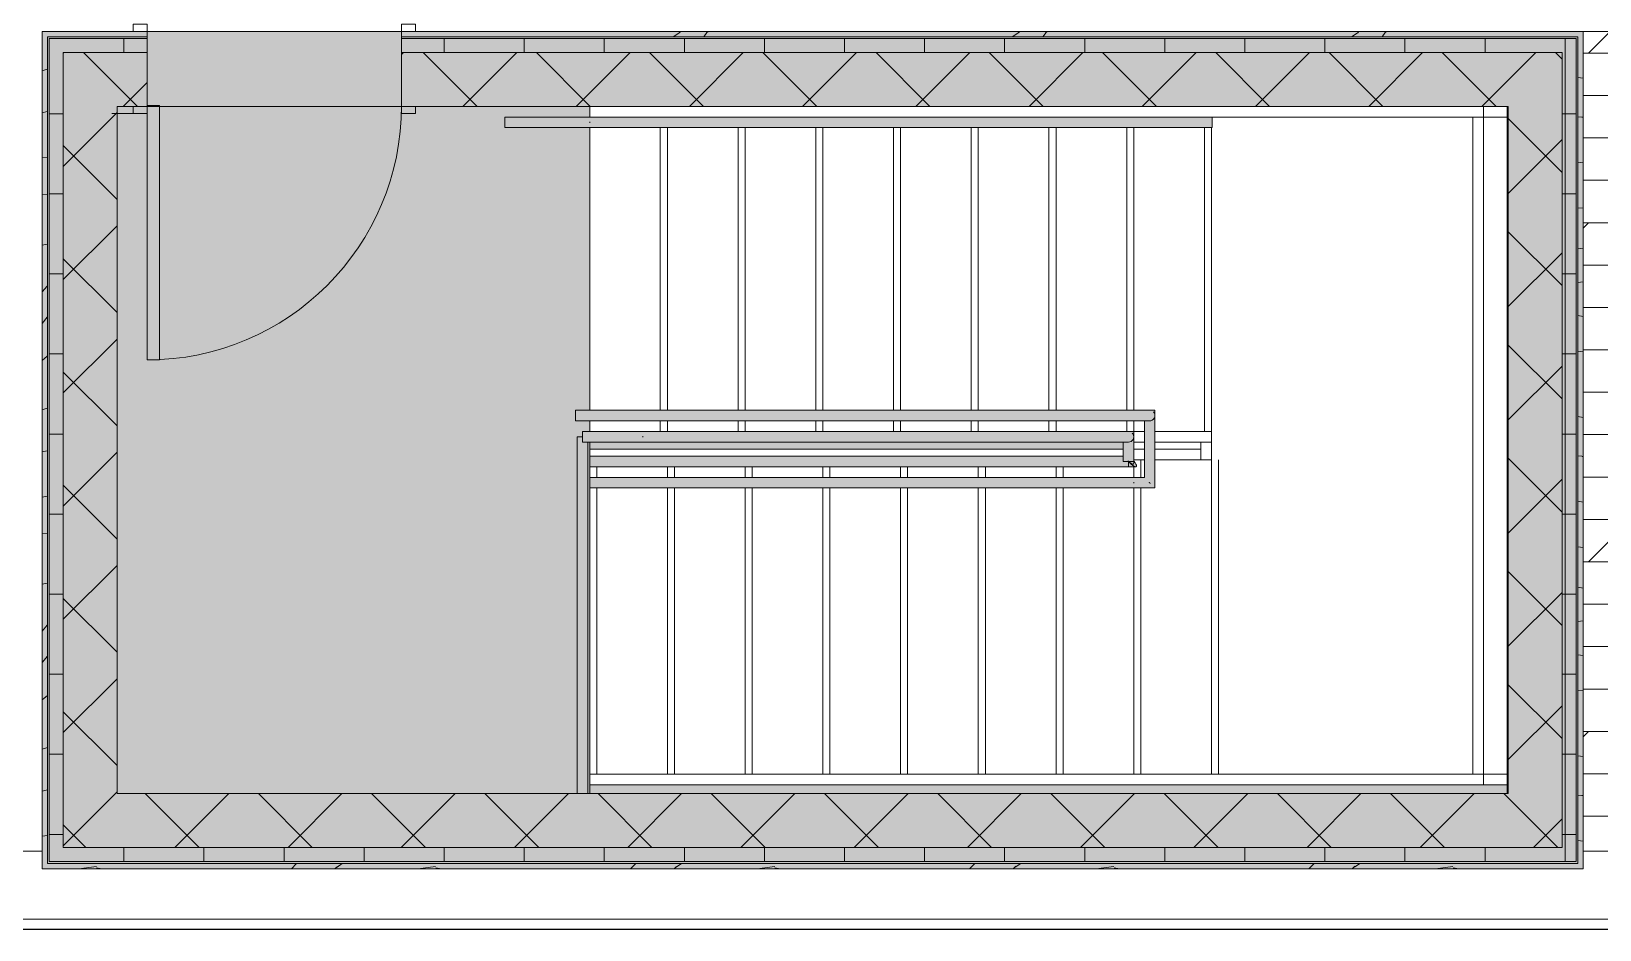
# Model space of a CAD drawing. Header units: inches. Extents: x -449 to 330, y -482 to 598.
# Drawn here: x -262.4 to -40.4, y -478 to -350.9 of the extents above; entities that cross this region are included whole.
import ezdxf

# ---------------------------------------------------------------- set-up
doc = ezdxf.new("R2010")
doc.units = ezdxf.units.IN
doc.header["$MEASUREMENT"] = 0
for name, color, linetype, lineweight in [('A-DETL', 90, 'Continuous', 9), ('A-DETL-GENF', 92, 'Continuous', 9), ('A-DETL-MEDM', 33, 'Continuous', 9), ('A-DOOR', 31, 'Continuous', 9), ('A-DOOR-FRAM', 31, 'Continuous', 9), ('A-FLOR', 192, 'Continuous', 13), ('A-FLOR-HRAL', 11, 'Continuous', 9), ('A-GENM', 13, 'Continuous', 9), ('A-WALL', 113, 'Continuous', 13), ('A-WALL-PATT', 111, 'Continuous', 13), ('S-STRS', 31, 'Continuous', 9)]:
    doc.layers.add(name, color=color, linetype=linetype, lineweight=lineweight)
pattern_1 = [(45, (0, 0), (-8.01223, 8.01223), []), (135, (0, 0), (-8.01223, -8.01223), [])]
pattern_2 = [(355.236, (0, 8.16), (-527.999373, 48.00309), [5.78, -572.217]), (11.31, (5.76, 7.68), (191.9998, 48.00063), [7.343, -237.41]), (45, (12.96, 9.12), (0, 47.9998), [5.431, -62.452]), (46.848, (16.8, 12.96), (671.995349, 720.005402), [10.527, -1042.195]), (12.995, (24, 20.64), (-431.999892, -96.002758), [6.404, -633.996]), (0, (30.24, 22.08), (48, 48), [12, -36]), (350.538, (42.24, 22.08), (-240.0006, 47.99855), [5.839, -286.133]), (354.289, (0, 21.12), (-431.999433, 48.002866), [4.824, -477.57]), (0, (4.8, 20.64), (48, 48), [7.2, -40.8]), (28.301, (12, 20.64), (527.998327, 288.002045), [7.087, -701.624]), (52.125, (18.24, 24), (-192.000085, -239.999768), [10.946, -536.339]), (39.289, (24.96, 32.64), (288.00205, 239.997892), [6.822, -675.386]), (6.34, (30.24, 36.96), (384.00006, 47.998992), [8.693, -425.965]), (348.111, (38.88, 37.92), (-671.999201, 144.003895), [9.32, -922.671]), (353.29, (0, 36), (431.999403, -48.001368), [8.216, -813.411]), (3.367, (8.16, 35.04), (767.999153, 48.00755), [8.174, -809.237]), (33.69, (16.32, 35.52), (-95.9998, -47.99948), [8.653, -164.413]), (47.49, (23.52, 40.32), (479.995457, 528.003851), [7.814, -773.57]), (14.931, (28.8, 46.08), (528.000582, 143.996081), [7.452, -737.709]), (0, (36, 48), (48, 48), [5.76, -42.24]), (347.005, (41.76, 48), (431.999892, -96.002758), [6.404, -633.996]), (0, (14.88, 0), (48, 48), [0.127, -47.873]), (223.152, (21.6, 7.2), (720.005402, 671.995349), [10.527, -1042.195]), (206.565, (13.92, 48), (-48.0004, -47.99984), [4.293, -103.038]), (188.13, (10.08, 46.08), (-288.000435, -47.99931), [6.788, -332.623]), (156.801, (3.36, 45.12), (-239.999374, 96.001424), [3.656, -361.902]), (26.565, (21.6, 7.2), (48.0004, 47.9998), [5.367, -101.965]), (6.71, (26.4, 9.6), (-431.999403, -48.001368), [8.216, -813.411]), (349.875, (34.56, 10.56), (815.9994894, -144.004316), [13.653, -1351.608]), (349.695, (0, 2.88), (287.999792, -48.001012), [5.367, -531.29]), (15.524, (5.28, 1.92), (-528.00001, -143.999298), [8.967, -887.747]), (42.879, (13.92, 4.32), (-623.998756, -576.001388), [9.17, -907.868]), (34.695, (20.64, 10.56), (480.00094, 335.999), [7.589, -751.357]), (9.462, (26.88, 14.88), (240.0006, 47.99855), [8.759, -283.213]), (353.418, (35.52, 16.32), (-816.000297, 96.0008476), [12.563, -1243.717]), (351.87, (0, 14.88), (-288.000435, 47.99931), [6.788, -332.623]), (11.31, (6.72, 13.92), (191.9998, 48.00063), [7.343, -237.41]), (42.51, (13.92, 15.36), (-528.003851, -479.995457), [7.814, -773.57]), (45, (19.68, 20.64), (0, 47.9998), [8.825, -59.058]), (17.354, (25.92, 26.88), (-623.99966, -192.00006), [8.046, -796.58]), (356.633, (33.6, 29.28), (-767.999153, 48.00755), [8.174, -809.237]), (342.897, (41.76, 28.8), (479.999036, -144.002215), [6.529, -646.342]), (351.254, (0, 26.88), (336.00044, -47.999472), [6.313, -625.028]), (14.931, (6.24, 25.92), (528.000582, 143.996081), [7.452, -737.709]), (32.005, (13.44, 27.84), (-240.000595, -143.998153), [9.057, -443.774]), (49.899, (21.12, 32.64), (-528.000527, -623.9992104), [11.923, -1180.373]), (15.945, (28.8, 41.76), (-192.00004, -47.99891), [6.989, -342.456]), (353.991, (35.52, 43.68), (480.00047, -48.000436), [9.17, -907.868]), (336.801, (44.64, 42.72), (239.999374, -96.001424), [3.656, -361.902]), (350.538, (0, 41.28), (-240.0006, 47.99855), [5.839, -286.133]), (10.008, (5.76, 40.32), (527.999781, 96.000595), [8.286, -820.322]), (37.405, (13.92, 41.76), (624.002653, 479.995995), [10.272, -1016.972]), (29.055, (22.08, 0), (335.998506, 192.00203), [4.942, -489.248]), (10.784, (26.4, 2.4), (-768.000524, -143.996316), [10.261, -1015.861]), (352.875, (36.48, 4.32), (-335.99994, 48.00023), [11.61, -375.379])]
pattern_3 = [(0, (0, 0), (0, 11.331), []), (90, (0, 0), (-11.331, 7e-16), [])]

# ---------------------------------------------------------------- blocks, each defined once
blk = doc.blocks.new('AA_Interior_Door_Narrow_Vision_single - 36_ x 84_ 90 MIN-1623227-Test Fit - Second Floor Plan')
at = {"layer": 'A-DETL-MEDM'}
for p, q in [((16.25, 41.18), (16.25, 5.18)), ((18, 41.18), (16.25, 41.18)), ((18, 5.18), (18, 41.18)), ((16.25, 5.18), (18, 5.18))]:
    blk.add_line(p, q, dxfattribs=at)
at = {"layer": 'A-DOOR'}
blk.add_arc((18, 5.19), 36, 90.0078, 180, dxfattribs=at)
at = {"layer": 'A-DOOR-FRAM'}
for p, q in [((-18, 6.31), (-20, 6.31)), ((-20, 6.31), (-20, 5.31)), ((-18, 5.31), (-18, 6.31)), ((18, 6.31), (23, 6.31)), ((18, 6.31), (18, 5.31)), ((20, 6.31), (20, 5.31)), ((-20, -5.31), (-20, -6.31)), ((-20, -6.31), (-18, -6.31)), ((-18, -6.31), (-18, -5.31)), ((18, -6.31), (18, -5.31)), ((20, -6.31), (18, -6.31)), ((20, -5.31), (20, -6.31))]:
    blk.add_line(p, q, dxfattribs=at)
blk = doc.blocks.new('Top Rail Type - Top Rail_Internal_-662807-Test Fit - Second Floor Plan')
at = {"layer": 'A-FLOR-HRAL'}
for p, q in [((-107.11, -407.54), (-177.27, -407.54)), ((-175.86, -408.37), (-175.86, -408.22)), ((-106.36, -412.04), (-106.36, -408.29)), ((-177.27, -409.04), (-107.11, -409.04)), ((-107.86, -409.04), (-107.86, -410.76)), ((-107.86, -411.04), (-183.36, -411.04)), ((-183.36, -412.54), (-106.08, -412.54))]:
    blk.add_line(p, q, dxfattribs=at)
at = {"layer": 'A-FLOR-HRAL', "flags": 128}
for points in [[(-106.58, -407.76), (-106.46, -407.92), (-106.39, -408.1), (-106.36, -408.29), (-106.39, -408.49), (-106.46, -408.67), (-106.58, -408.82), (-106.74, -408.94), (-106.92, -409.02), (-107.11, -409.04)], [(-107.11, -409.04), (-106.92, -409.02), (-106.74, -408.94), (-106.58, -408.82), (-106.46, -408.67), (-106.39, -408.49), (-106.36, -408.29)], [(-106.36, -408.29), (-106.39, -408.1), (-106.46, -407.92), (-106.58, -407.76)], [(-106.36, -412.04), (-106.39, -412.12), (-106.46, -412.15), (-106.58, -412.13), (-106.74, -412.06), (-106.92, -411.94), (-107.11, -411.79), (-107.2, -411.71)], [(-107.11, -411.79), (-106.93, -411.99), (-106.74, -412.17), (-106.55, -412.32), (-106.36, -412.44), (-106.2, -412.52), (-106.08, -412.54)], [(-106.08, -412.54), (-106, -412.52), (-105.97, -412.44), (-105.99, -412.32), (-106.06, -412.17), (-106.17, -411.99), (-106.32, -411.79), (-106.36, -411.75)]]:
    blk.add_lwpolyline(points, dxfattribs=at)
blk = doc.blocks.new('Top Rail Type - Top Rail_Internal_-V27-Test Fit - Second Floor Plan')
at = {"layer": 'A-FLOR-HRAL'}
for p, q in [((-184.36, -409.04), (-184.36, -407.54)), ((-106.36, -407.54), (-184.36, -407.54)), ((-106.36, -411.79), (-106.36, -407.54)), ((-107.86, -409.04), (-184.36, -409.04)), ((-107.86, -411.79), (-107.86, -409.04)), ((-183.36, -411.04), (-107.86, -411.04)), ((-183.36, -412.54), (-107.11, -412.54)), ((-107.86, -411.79), (-106.36, -411.79)), ((-107.11, -411.79), (-107.11, -412.54))]:
    blk.add_line(p, q, dxfattribs=at)
blk = doc.blocks.new('Handrail Type - Handrail_Internal_-663086-Test Fit - Second Floor Plan')
at = {"layer": 'A-FLOR-HRAL'}
for p, q in [((-104.11, -404.54), (-185.36, -404.54)), ((-185.36, -406.04), (-104.11, -406.04)), ((-104.86, -406.04), (-104.86, -414.04)), ((-103.36, -415.54), (-103.36, -405.29)), ((-106.15, -414.04), (-183.36, -414.04)), ((-104.86, -414.04), (-106.15, -414.04)), ((-183.36, -415.54), (-106.15, -415.54)), ((-106.15, -415.54), (-103.36, -415.54))]:
    blk.add_line(p, q, dxfattribs=at)
at = {"layer": 'A-FLOR-HRAL', "flags": 128}
for points in [[(-185.36, -405.37), (-185.36, -405.29), (-185.36, -405.22)], [(-103.58, -404.76), (-103.46, -404.92), (-103.39, -405.1), (-103.36, -405.29), (-103.39, -405.49), (-103.46, -405.67), (-103.58, -405.82), (-103.74, -405.94), (-103.92, -406.02), (-104.11, -406.04)], [(-104.11, -406.04), (-103.92, -406.02), (-103.74, -405.94), (-103.58, -405.82), (-103.46, -405.67), (-103.39, -405.49), (-103.36, -405.29)], [(-103.36, -405.29), (-103.39, -405.1), (-103.46, -404.92), (-103.58, -404.76)]]:
    blk.add_lwpolyline(points, dxfattribs=at)
at = {"layer": 'A-FLOR-HRAL'}
blk.add_open_spline([(-106.36, -414.87), (-106.36, -414.85), (-106.36, -414.79), (-106.36, -414.74), (-106.36, -414.72)], degree=3, dxfattribs=at)
blk.add_open_spline([(-104.2, -414.7), (-104.19, -414.72), (-104.16, -414.75), (-104.11, -414.79), (-104.07, -414.84), (-104.03, -414.87), (-104.02, -414.89)], degree=3, knots=[-0.53913032, -0.53913032, -0.53913032, -0.53913032, -0.52083333, -0.5, -0.47916667, -0.46086968, -0.46086968, -0.46086968, -0.46086968], dxfattribs=at)
blk = doc.blocks.new('Handrail Type - Handrail_Internal_-V28-Test Fit - Second Floor Plan')
at = {"layer": 'A-FLOR-HRAL'}
for p, q in [((-185.36, -406.04), (-185.36, -404.54)), ((-103.36, -404.54), (-185.36, -404.54)), ((-104.86, -406.04), (-185.36, -406.04)), ((-104.86, -414.04), (-104.86, -406.04)), ((-103.36, -415.54), (-103.36, -404.54)), ((-183.36, -414.04), (-106.36, -414.04)), ((-106.36, -414.04), (-104.86, -414.04)), ((-183.36, -415.54), (-106.36, -415.54)), ((-106.36, -415.54), (-103.36, -415.54))]:
    blk.add_line(p, q, dxfattribs=at)
blk = doc.blocks.new('Railing - Railing-743778-Test Fit - Second Floor Plan')
at = {"layer": 'A-FLOR-HRAL'}
for p, q in [((-185.11, -408.29), (-185.11, -458.79)), ((-185.11, -408.29), (-184.36, -408.29)), ((-183.61, -458.79), (-183.61, -409.04))]:
    blk.add_line(p, q, dxfattribs=at)
blk = doc.blocks.new('Handrail Type - Handrail_Internal_-840704-Test Fit - Second Floor Plan')
at = {"layer": 'A-FLOR-HRAL'}
for p, q in [((-183.58, -363.04), (-195.36, -363.04)), ((-195.36, -363.89), (-195.36, -363.7)), ((-106.76, -363.04), (-183.58, -363.04)), ((-95.26, -363.04), (-106.76, -363.04)), ((-195.36, -364.54), (-183.58, -364.54)), ((-183.58, -364.54), (-106.76, -364.54)), ((-106.76, -364.54), (-95.26, -364.54))]:
    blk.add_line(p, q, dxfattribs=at)
at = {"layer": 'A-FLOR-HRAL', "flags": 128}
blk.add_lwpolyline([(-95.26, -363.72), (-95.26, -363.79), (-95.26, -363.87)], dxfattribs=at)
at = {"layer": 'A-FLOR-HRAL'}
blk.add_open_spline([(-183.36, -363.72), (-183.36, -363.74), (-183.36, -363.79), (-183.36, -363.85), (-183.36, -363.87)], degree=3, dxfattribs=at)
blk = doc.blocks.new('Handrail Type - Handrail_Internal_-V30-Test Fit - Second Floor Plan')
at = {"layer": 'A-FLOR-HRAL'}
for p, q in [((-195.36, -364.54), (-195.36, -363.04)), ((-183.36, -363.04), (-195.36, -363.04)), ((-106.36, -363.04), (-183.36, -363.04)), ((-95.26, -363.04), (-106.36, -363.04)), ((-95.26, -364.54), (-95.26, -363.04)), ((-183.36, -364.54), (-195.36, -364.54)), ((-106.36, -364.54), (-183.36, -364.54)), ((-95.26, -364.54), (-106.36, -364.54))]:
    blk.add_line(p, q, dxfattribs=at)
blk = doc.blocks.new('Corrugated Wall Panel - Corrugated Wall Panel-1604849-Test Fit - Second Floor Plan')
at = {"layer": 'A-GENM'}
for p, q in [((319.51, -476.54), (-282.49, -476.54)), ((329.47, -478), (-282.49, -478)), ((-282.49, -478.04), (329.51, -478.04))]:
    blk.add_line(p, q, dxfattribs=at)
blk = doc.blocks.new('Hecht_PAD_AA-Arch_detached_rvt-1-Test Fit - Second Floor Plan')
at = {"layer": 'A-WALL-PATT'}
h = blk.add_hatch(dxfattribs=at)
h.set_pattern_fill('FP_18', color=256, style=0, pattern_type=2)
h.set_pattern_definition(pattern_2)
h.paths.add_polyline_path([(-183.36, -351.67), (-42.74, -351.67), (-42.74, -350.92), (-209.99, -350.92), (-209.99, -351.67), (-191.29, -351.67)], flags=0)
h.paths.add_polyline_path([(-252.61, -351.67), (-245.99, -351.67), (-245.99, -350.92), (-260.86, -350.92), (-260.86, -351.67), (-253.73, -351.67)], flags=0)
h = blk.add_hatch(dxfattribs=at)
h.set_pattern_fill('FP_18', color=256, style=0, pattern_type=2)
h.set_pattern_definition(pattern_2)
h.paths.add_polyline_path([(-260.86, -469.42), (-260.11, -469.42), (-260.13, -351.67), (-260.86, -351.67), (-260.86, -468.42)], flags=0)
h = blk.add_hatch(dxfattribs=at)
h.set_pattern_fill('FP_4', color=256, style=0, pattern_type=2)
h.set_pattern_definition(pattern_3)
h.paths.add_polyline_path([(-45.14, -353.92), (-43.74, -353.92), (-43.74, -351.92), (-209.99, -351.92), (-209.99, -353.92), (-45.74, -353.92)], flags=0)
h.paths.add_polyline_path([(-250.24, -353.92), (-245.99, -353.92), (-245.99, -351.92), (-259.86, -351.92), (-259.86, -353.92), (-250.34, -353.92)], flags=0)
h = blk.add_hatch(dxfattribs=at)
h.set_pattern_fill('FP_18', color=256, style=0, pattern_type=2)
h.set_pattern_definition(pattern_2)
h.paths.add_polyline_path([(-43.49, -469.42), (-42.74, -469.42), (-42.74, -351.67), (-43.49, -351.67), (-43.49, -468.67)], flags=0)
h = blk.add_hatch(dxfattribs=at)
h.set_pattern_fill('FP_4', color=256, style=0, pattern_type=2)
h.set_pattern_definition(pattern_3)
h.paths.add_polyline_path([(-257.86, -468.42), (-257.86, -353.92), (-259.86, -353.92), (-259.86, -468.42), (-259.02, -468.42)], flags=0)
h = blk.add_hatch(dxfattribs=at)
h.set_pattern_fill('FP_3', color=256, style=0, pattern_type=2)
h.set_pattern_definition(pattern_1)
h.paths.add_polyline_path([(-45.74, -361.54), (-45.74, -353.92), (-209.99, -353.92), (-209.99, -361.54), (-45.92, -361.54)], flags=0)
h.paths.add_polyline_path([(-250.24, -361.54), (-245.99, -361.54), (-245.99, -353.92), (-257.86, -353.92), (-257.86, -361.54), (-254.88, -361.54)], flags=0)
h = blk.add_hatch(dxfattribs=at)
h.set_pattern_fill('FP_4', color=256, style=0, pattern_type=2)
h.set_pattern_definition(pattern_3)
h.paths.add_polyline_path([(-45.74, -468.42), (-43.74, -468.42), (-43.74, -353.92), (-45.74, -353.92), (-45.74, -467.12)], flags=0)
h = blk.add_hatch(dxfattribs=at)
h.set_pattern_fill('FP_3', color=256, style=0, pattern_type=2)
h.set_pattern_definition(pattern_1)
h.paths.add_polyline_path([(-255.34, -466.42), (-250.24, -466.42), (-250.24, -361.54), (-257.86, -361.54), (-257.86, -466.42)], flags=0)
h = blk.add_hatch(dxfattribs=at)
h.set_pattern_fill('FP_3', color=256, style=0, pattern_type=2)
h.set_pattern_definition(pattern_1)
h.paths.add_polyline_path([(-53.36, -466.42), (-45.74, -466.42), (-45.74, -361.54), (-53.36, -361.58), (-53.36, -458.79)], flags=0)
h = blk.add_hatch(dxfattribs=at)
h.set_pattern_fill('FP_3', color=256, style=0, pattern_type=2)
h.set_pattern_definition(pattern_1)
h.paths.add_polyline_path([(-182.2, -466.42), (-53.36, -466.42), (-53.36, -458.79), (-250.24, -458.79), (-250.24, -466.42), (-183.36, -466.42)], flags=0)
h = blk.add_hatch(dxfattribs=at)
h.set_pattern_fill('FP_4', color=256, style=0, pattern_type=2)
h.set_pattern_definition(pattern_3)
h.paths.add_polyline_path([(-173.12, -468.42), (-45.74, -468.42), (-45.74, -466.42), (-257.86, -466.45), (-257.86, -468.42), (-182.2, -468.42)], flags=0)
h = blk.add_hatch(dxfattribs=at)
h.set_pattern_fill('FP_18', color=256, style=0, pattern_type=2)
h.set_pattern_definition(pattern_2)
h.paths.add_polyline_path([(-250.24, -469.42), (-43.49, -469.42), (-43.49, -468.67), (-260.11, -468.7), (-260.11, -469.42), (-257.86, -469.42)], flags=0)
at = {"layer": 'A-FLOR'}
for p, q in [((-244.23, -361.54), (-245.98, -361.54)), ((-209.99, -361.54), (-244.23, -361.54)), ((-183.36, -363.01), (-183.36, -361.54)), ((-53.49, -361.54), (-53.49, -458.79)), ((-183.36, -404.54), (-183.36, -364.54)), ((-183.36, -407.54), (-183.36, -406.04)), ((-183.36, -458.79), (-183.36, -409.04))]:
    blk.add_line(p, q, dxfattribs=at)
at = {"layer": 'A-WALL'}
for p, q in [((-260.86, -350.92), (-260.86, -351.67)), ((-260.86, -351.67), (-260.86, -361.54)), ((-245.99, -351.67), (-260.11, -351.67)), ((-260.11, -351.92), (-260.11, -351.67)), ((-260.11, -361.54), (-260.11, -351.92)), ((-245.99, -351.92), (-259.86, -351.92)), ((-259.86, -353.92), (-259.86, -351.92)), ((-245.99, -361.54), (-245.99, -350.92)), ((-42.74, -350.92), (-209.99, -350.92)), ((-209.99, -350.92), (-209.99, -361.54)), ((-43.49, -351.67), (-209.99, -351.67)), ((-43.74, -351.92), (-209.99, -351.92)), ((-43.74, -351.92), (-43.74, -353.92)), ((-43.49, -351.67), (-43.49, -351.92)), ((-43.49, -351.92), (-43.49, -361.54)), ((-42.74, -351.67), (-42.74, -350.92)), ((-42.74, -361.54), (-42.74, -351.67)), ((-259.86, -361.54), (-259.86, -353.92)), ((-245.99, -353.92), (-257.86, -353.92)), ((-257.86, -361.54), (-257.86, -353.92)), ((-45.74, -353.92), (-209.99, -353.92)), ((-45.74, -353.92), (-45.74, -361.54)), ((-43.74, -353.92), (-43.74, -361.54)), ((-260.86, -361.54), (-260.86, -469.42)), ((-260.11, -361.54), (-260.11, -468.67)), ((-259.86, -361.54), (-259.86, -468.42)), ((-257.86, -361.54), (-257.86, -466.42)), ((-250.24, -361.54), (-245.99, -361.54)), ((-250.24, -458.79), (-250.24, -361.54)), ((-209.99, -361.54), (-53.36, -361.54)), ((-53.36, -361.54), (-53.36, -458.79)), ((-45.74, -466.42), (-45.74, -361.54)), ((-43.74, -468.42), (-43.74, -361.54)), ((-43.49, -468.67), (-43.49, -361.54)), ((-42.74, -466.92), (-42.74, -361.54)), ((-53.36, -458.79), (-250.24, -458.79)), ((-379.36, -466.92), (-260.86, -466.92)), ((-250.24, -466.42), (-257.86, -466.42)), ((-53.36, -466.42), (-250.24, -466.42)), ((-45.74, -466.42), (-53.36, -466.42)), ((-42.74, -466.92), (223.93, -466.92)), ((-42.74, -469.42), (-42.74, -466.92)), ((-260.86, -469.42), (-260.11, -469.42)), ((-259.86, -468.67), (-260.11, -468.67)), ((-260.11, -469.42), (-250.24, -469.42)), ((-257.86, -468.42), (-259.86, -468.42)), ((-250.24, -468.67), (-259.86, -468.67)), ((-250.24, -468.42), (-257.86, -468.42)), ((-53.36, -468.42), (-250.24, -468.42)), ((-53.36, -468.67), (-250.24, -468.67)), ((-250.24, -469.42), (-53.36, -469.42)), ((-45.74, -468.42), (-53.36, -468.42)), ((-43.74, -468.67), (-53.36, -468.67)), ((-53.36, -469.42), (-43.49, -469.42)), ((-43.74, -468.42), (-45.74, -468.42)), ((-43.49, -468.67), (-43.74, -468.67)), ((-43.49, -469.42), (-42.74, -469.42))]:
    blk.add_line(p, q, dxfattribs=at)
at = {"layer": 'S-STRS'}
for p, q in [((-183.36, -361.54), (-183.36, -363.04)), ((-56.86, -457.54), (-56.86, -361.54)), ((-56.86, -457.54), (-56.86, -361.54)), ((-172.36, -363.04), (-183.36, -363.04)), ((-161.36, -363.04), (-172.36, -363.04)), ((-150.36, -363.04), (-161.36, -363.04)), ((-139.36, -363.04), (-150.36, -363.04)), ((-128.36, -363.04), (-139.36, -363.04)), ((-117.36, -363.04), (-128.36, -363.04)), ((-106.36, -363.04), (-117.36, -363.04)), ((-98.52, -363.04), (-106.36, -363.04)), ((-95.67, -363.04), (-98.52, -363.04)), ((-95.36, -363.04), (-95.67, -363.04)), ((-95.26, -363.04), (-95.36, -363.04)), ((-58.36, -363.04), (-95.26, -363.04)), ((-84.67, -363.04), (-95.26, -363.04)), ((-58.36, -363.04), (-84.67, -363.04)), ((-58.36, -456.04), (-58.36, -363.04)), ((-58.19, -363.04), (-58.36, -363.04)), ((-56.95, -363.04), (-58.19, -363.04)), ((-56.86, -363.04), (-56.94, -363.04)), ((-53.49, -363.04), (-56.86, -363.04)), ((-183.36, -404.54), (-183.36, -364.54)), ((-173.36, -404.54), (-173.36, -364.54)), ((-173.36, -404.54), (-173.36, -364.54)), ((-172.36, -404.54), (-172.36, -364.54)), ((-172.36, -404.54), (-172.36, -364.54)), ((-162.36, -404.54), (-162.36, -364.54)), ((-162.36, -404.54), (-162.36, -364.54)), ((-161.36, -404.54), (-161.36, -364.54)), ((-161.36, -404.54), (-161.36, -364.54)), ((-151.36, -404.54), (-151.36, -364.54)), ((-151.36, -404.54), (-151.36, -364.54)), ((-150.36, -404.54), (-150.36, -364.54)), ((-150.36, -404.54), (-150.36, -364.54)), ((-140.36, -404.54), (-140.36, -364.54)), ((-140.36, -404.54), (-140.36, -364.54)), ((-139.36, -404.54), (-139.36, -364.54)), ((-139.36, -404.54), (-139.36, -364.54)), ((-129.36, -404.54), (-129.36, -364.54)), ((-129.36, -404.54), (-129.36, -364.54)), ((-128.36, -404.54), (-128.36, -364.54)), ((-128.36, -404.54), (-128.36, -364.54)), ((-118.36, -404.54), (-118.36, -364.54)), ((-118.36, -404.54), (-118.36, -364.54)), ((-117.36, -404.54), (-117.36, -364.54)), ((-117.36, -404.54), (-117.36, -364.54)), ((-107.36, -404.54), (-107.36, -364.54)), ((-107.36, -404.54), (-107.36, -364.54)), ((-106.36, -404.54), (-106.36, -364.54)), ((-106.36, -404.54), (-106.36, -364.54)), ((-96.36, -407.54), (-96.36, -364.54)), ((-95.36, -407.54), (-95.36, -364.54)), ((-183.36, -407.54), (-183.36, -406.04)), ((-173.36, -407.54), (-173.36, -406.04)), ((-173.36, -407.54), (-173.36, -406.04)), ((-172.36, -407.54), (-172.36, -406.04)), ((-172.36, -407.54), (-172.36, -406.04)), ((-162.36, -407.54), (-162.36, -406.04)), ((-162.36, -407.54), (-162.36, -406.04)), ((-161.36, -407.54), (-161.36, -406.04)), ((-161.36, -407.54), (-161.36, -406.04)), ((-151.36, -407.54), (-151.36, -406.04)), ((-151.36, -407.54), (-151.36, -406.04)), ((-150.36, -407.54), (-150.36, -406.04)), ((-150.36, -407.54), (-150.36, -406.04)), ((-140.36, -407.54), (-140.36, -406.04)), ((-140.36, -407.54), (-140.36, -406.04)), ((-139.36, -407.54), (-139.36, -406.04)), ((-139.36, -407.54), (-139.36, -406.04)), ((-129.36, -407.54), (-129.36, -406.04)), ((-129.36, -407.54), (-129.36, -406.04)), ((-128.36, -407.54), (-128.36, -406.04)), ((-128.36, -407.54), (-128.36, -406.04)), ((-118.36, -407.54), (-118.36, -406.04)), ((-118.36, -407.54), (-118.36, -406.04)), ((-117.36, -407.54), (-117.36, -406.04)), ((-117.36, -407.54), (-117.36, -406.04)), ((-107.36, -407.54), (-107.36, -406.04)), ((-107.36, -407.54), (-107.36, -406.04)), ((-106.36, -407.54), (-106.36, -406.04)), ((-106.36, -407.54), (-106.36, -406.04)), ((-177.27, -407.54), (-183.36, -407.54)), ((-172.36, -407.54), (-177.27, -407.54)), ((-161.36, -407.54), (-172.36, -407.54)), ((-150.4, -407.54), (-161.36, -407.54)), ((-139.36, -407.54), (-150.36, -407.54)), ((-128.36, -407.54), (-139.36, -407.54)), ((-117.36, -407.54), (-128.36, -407.54)), ((-107.11, -407.54), (-117.36, -407.54)), ((-106.36, -407.54), (-107.11, -407.54)), ((-104.86, -407.54), (-106.36, -407.54)), ((-95.36, -407.54), (-103.36, -407.54)), ((-95.36, -409.04), (-95.36, -407.54)), ((-107.86, -410.04), (-183.36, -410.04)), ((-183.36, -410.04), (-107.86, -410.04)), ((-183.36, -410.04), (-107.86, -410.04)), ((-107.86, -410.04), (-176.7, -410.04)), ((-107.86, -409.85), (-107.86, -410.04)), ((-107.86, -410.04), (-107.86, -410.76)), ((-106.36, -409.04), (-104.88, -409.04)), ((-104.88, -409.04), (-106.36, -409.04)), ((-104.86, -410.04), (-106.36, -410.04)), ((-106.36, -410.04), (-104.86, -410.04)), ((-103.36, -409.04), (-96.86, -409.04)), ((-96.86, -409.04), (-103.36, -409.04)), ((-96.86, -410.04), (-103.36, -410.04)), ((-103.36, -410.04), (-96.86, -410.04)), ((-96.86, -409.04), (-95.36, -409.04)), ((-96.86, -409.04), (-96.86, -410.04)), ((-96.86, -409.04), (-96.86, -410.04)), ((-96.86, -410.04), (-96.86, -411.54)), ((-95.36, -409.04), (-95.36, -411.54)), ((-182.36, -412.54), (-182.36, -414.04)), ((-182.36, -412.54), (-182.36, -414.04)), ((-172.36, -412.54), (-172.36, -414.04)), ((-172.36, -412.54), (-172.36, -414.04)), ((-171.36, -412.54), (-171.36, -414.04)), ((-171.36, -412.54), (-171.36, -414.04)), ((-161.36, -412.54), (-161.36, -414.04)), ((-161.36, -412.54), (-161.36, -414.04)), ((-160.36, -412.54), (-160.36, -414.04)), ((-160.36, -412.54), (-160.36, -414.04)), ((-150.36, -412.54), (-150.36, -414.04)), ((-150.36, -412.54), (-150.36, -414.04)), ((-149.36, -412.54), (-149.36, -414.04)), ((-149.36, -412.54), (-149.36, -414.04)), ((-139.36, -412.54), (-139.36, -414.04)), ((-139.36, -412.54), (-139.36, -414.04)), ((-138.36, -412.54), (-138.36, -414.04)), ((-138.36, -412.54), (-138.36, -414.04)), ((-128.36, -412.54), (-128.36, -414.04)), ((-128.36, -412.54), (-128.36, -414.04)), ((-127.36, -412.54), (-127.36, -414.04)), ((-127.36, -412.54), (-127.36, -414.04)), ((-117.36, -412.54), (-117.36, -414.04)), ((-117.36, -412.54), (-117.36, -414.04)), ((-116.36, -412.54), (-116.36, -414.04)), ((-116.36, -412.54), (-116.36, -414.04)), ((-107.86, -410.76), (-107.86, -411.04)), ((-106.36, -411.54), (-104.86, -411.54)), ((-106.36, -411.54), (-106.36, -411.75)), ((-106.36, -412.54), (-106.36, -414.04)), ((-106.36, -412.54), (-106.36, -414.04)), ((-105.36, -411.54), (-105.36, -414.04)), ((-105.36, -411.54), (-105.36, -414.04)), ((-103.36, -411.54), (-96.86, -411.54)), ((-96.86, -411.54), (-95.36, -411.54)), ((-96.86, -411.54), (-95.36, -411.54)), ((-95.36, -411.54), (-95.36, -456.04)), ((-94.36, -411.54), (-94.36, -456.04)), ((-182.36, -415.54), (-182.36, -456.04)), ((-182.36, -415.54), (-182.36, -456.04)), ((-172.36, -415.54), (-172.36, -456.04)), ((-172.36, -415.54), (-172.36, -456.04)), ((-171.36, -415.54), (-171.36, -456.04)), ((-171.36, -415.54), (-171.36, -456.04)), ((-161.36, -415.54), (-161.36, -456.04)), ((-161.36, -415.54), (-161.36, -456.04)), ((-160.36, -415.54), (-160.36, -456.04)), ((-160.36, -415.54), (-160.36, -456.04)), ((-150.36, -415.54), (-150.36, -456.04)), ((-150.36, -415.54), (-150.36, -456.04)), ((-149.36, -415.54), (-149.36, -456.04)), ((-149.36, -415.54), (-149.36, -456.04)), ((-139.36, -415.54), (-139.36, -456.04)), ((-139.36, -415.54), (-139.36, -456.04)), ((-138.36, -415.54), (-138.36, -456.04)), ((-138.36, -415.54), (-138.36, -456.04)), ((-128.36, -415.54), (-128.36, -456.04)), ((-128.36, -415.54), (-128.36, -456.04)), ((-127.36, -415.54), (-127.36, -456.04)), ((-127.36, -415.54), (-127.36, -456.04)), ((-117.36, -415.54), (-117.36, -456.04)), ((-117.36, -415.54), (-117.36, -456.04)), ((-116.36, -415.54), (-116.36, -456.04)), ((-116.36, -415.54), (-116.36, -456.04)), ((-106.36, -415.54), (-106.36, -456.04)), ((-106.36, -415.54), (-106.36, -456.04)), ((-105.36, -415.54), (-105.36, -456.04)), ((-105.36, -415.54), (-105.36, -456.04)), ((-183.36, -456.04), (-172.36, -456.04)), ((-183.36, -456.04), (-172.36, -456.04)), ((-172.36, -456.04), (-161.36, -456.04)), ((-172.36, -456.04), (-161.36, -456.04)), ((-161.36, -456.04), (-150.36, -456.04)), ((-161.36, -456.04), (-150.36, -456.04)), ((-150.36, -456.04), (-139.36, -456.04)), ((-150.36, -456.04), (-139.36, -456.04)), ((-139.36, -456.04), (-128.36, -456.04)), ((-139.36, -456.04), (-128.36, -456.04)), ((-128.36, -456.04), (-117.36, -456.04)), ((-128.36, -456.04), (-117.36, -456.04)), ((-117.36, -456.04), (-106.36, -456.04)), ((-117.36, -456.04), (-106.36, -456.04)), ((-106.36, -456.04), (-106.05, -456.04)), ((-106.36, -456.04), (-106.05, -456.04)), ((-106.05, -456.04), (-58.36, -456.04)), ((-106.05, -456.04), (-103.2, -456.04)), ((-103.2, -456.04), (-95.36, -456.04)), ((-95.36, -456.04), (-95.05, -456.04)), ((-95.05, -456.04), (-58.36, -456.04)), ((-58.36, -456.04), (-58.19, -456.04)), ((-58.19, -456.04), (-57.14, -456.04)), ((-57.14, -456.04), (-56.94, -456.04)), ((-56.94, -456.04), (-56.86, -456.04)), ((-56.86, -456.04), (-53.49, -456.04)), ((-183.36, -457.54), (-103.2, -457.54)), ((-183.36, -457.54), (-106.05, -457.54)), ((-183.36, -457.54), (-95.05, -457.54)), ((-176.7, -457.54), (-92.2, -457.54)), ((-106.05, -457.54), (-56.86, -457.54)), ((-103.2, -457.54), (-56.86, -457.54)), ((-95.05, -457.54), (-56.86, -457.54)), ((-92.2, -457.54), (-56.86, -457.54)), ((-56.86, -457.54), (-53.49, -457.54)), ((-56.86, -457.54), (-53.49, -457.54))]:
    blk.add_line(p, q, dxfattribs=at)
for name in ['Corrugated Wall Panel - Corrugated Wall Panel-1604849-Test Fit - Second Floor Plan', 'Handrail Type - Handrail_Internal_-840704-Test Fit - Second Floor Plan', 'Handrail Type - Handrail_Internal_-V30-Test Fit - Second Floor Plan', 'Handrail Type - Handrail_Internal_-663086-Test Fit - Second Floor Plan', 'Handrail Type - Handrail_Internal_-V28-Test Fit - Second Floor Plan', 'Railing - Railing-743778-Test Fit - Second Floor Plan', 'Top Rail Type - Top Rail_Internal_-V27-Test Fit - Second Floor Plan', 'Top Rail Type - Top Rail_Internal_-662807-Test Fit - Second Floor Plan']:
    blk.add_blockref(name, (0, 0))
at = {"rotation": 180}
blk.add_blockref('AA_Interior_Door_Narrow_Vision_single - 36_ x 84_ 90 MIN-1623227-Test Fit - Second Floor Plan', (-227.99, -356.23), dxfattribs=at)

msp = doc.modelspace()

# ---------------------------------------------------------------- hatches: boundary and pattern name
at = {"layer": 'A-DETL-GENF'}
h = msp.add_hatch(color=256, dxfattribs=at)
h.paths.add_polyline_path([(-64.09, -469.42), (-42.74, -469.42), (-42.74, -350.92), (-260.86, -350.92), (-260.86, -469.42), (-82.26, -469.42)], flags=0)
h.paths.add_polyline_path([(-259.86, -468.67), (-259.86, -468.67), (-259.48, -468.67)], flags=0)
h.paths.add_polyline_path([(-103.25, -457.54), (-106.05, -457.54), (-183.36, -457.54), (-183.36, -415.54), (-103.36, -415.54), (-103.37, -404.54), (-183.36, -404.54), (-183.36, -364.54), (-95.26, -364.54), (-95.26, -363.04), (-183.36, -363.01), (-183.36, -361.54), (-53.49, -361.54), (-53.49, -457.54), (-103.2, -457.54)], flags=0)
h.paths.add_polyline_path([(-150.36, -414.04), (-183.36, -414.04), (-183.36, -412.54), (-106, -412.52), (-105.97, -412.44), (-106.06, -412.17), (-106.36, -411.75), (-106.37, -407.54), (-183.36, -407.54), (-183.36, -406.04), (-104.86, -406.04), (-104.86, -414.04), (-145.86, -414.04)], flags=0)
h.paths.add_polyline_path([(-107.86, -411.04), (-183.36, -411.04), (-183.36, -410.04), (-107.86, -410.04), (-107.86, -410.32)], flags=0)
h.paths.add_polyline_path([(-445.49, 1.25), (-378.36, 1.25), (-378.36, 254.75), (-449.28, 254.75), (-449.28, 1.25), (-445.68, 1.25)], flags=0)
h.paths.add_polyline_path([(-390.61, 24.21), (-390.61, 25.71), (-386.49, 25.71), (-386.49, 24.21), (-390.49, 24.21)], flags=0)
h.paths.add_polyline_path([(-390.61, 73.21), (-390.61, 74.71), (-386.49, 74.71), (-386.49, 73.21), (-390.49, 73.21)], flags=0)
h.paths.add_polyline_path([(-386.61, 122.21), (-390.61, 122.21), (-390.61, 123.71), (-386.49, 123.71), (-386.49, 122.21)], flags=0)
h.paths.add_polyline_path([(-44.49, 207.07), (-37.51, 204.21), (-44.49, 173.33), (-44.49, 203.95)], flags=0)
h.paths.add_polyline_path([(-118.6, 131.71), (-38.11, 131.71), (-38.11, 165.71), (-36.86, 165.71), (-36.86, 207.07), (-44.49, 207.07), (-44.49, 249.57), (-36.86, 249.57), (-36.86, 252.7), (-44.49, 275.33), (-36.86, 282.96), (-140.49, 282.96), (-92.49, 279.14), (-140.49, 275.33), (-148.11, 282.96), (-148.11, 165.71), (-146.86, 165.71), (-146.86, 131.71), (-127.69, 131.71)], flags=0)
h.paths.add_polyline_path([(-386.49, 132.21), (-390.61, 132.21), (-390.61, 133.71), (-386.49, 133.71)], flags=0)
h.paths.add_polyline_path([(-42.11, 134.71), (-143.86, 134.71), (-143.86, 165.71), (-142.86, 165.71), (-142.86, 135.71), (-42.11, 135.71), (-42.11, 165.71), (-41.11, 165.71), (-41.11, 134.71), (-41.51, 134.71)], flags=0)
h.paths.add_polyline_path([(-82.26, 165.71), (-140.49, 165.71), (-140.49, 173.33), (-44.49, 173.33), (-44.49, 165.71), (-45.92, 165.71)], flags=0)
h.paths.add_polyline_path([(-386.49, 181.21), (-390.61, 181.21), (-390.61, 182.71), (-386.49, 182.71)], flags=0)
h.paths.add_polyline_path([(-390.61, 230.21), (-390.61, 231.71), (-386.49, 231.71), (-386.49, 230.21), (-390.49, 230.21)], flags=0)
h.paths.add_polyline_path([(-130.86, 542.33), (-44.49, 542.33), (-44.49, 579.46), (-130.86, 579.45), (-130.86, 573.76)], flags=0)
h.paths.add_polyline_path([(-136.11, 578.33), (-136.11, 579.46), (-134.86, 579.46), (-134.86, 585.46), (37.89, 585.46), (37.89, 579.46), (-39.24, 579.46), (-39.24, 578.83), (41.51, 578.83), (41.51, 593.58), (-138.49, 593.58), (-138.46, 578.33), (-136.77, 578.33)], flags=0)
h = msp.add_hatch(dxfattribs=at)
h.set_pattern_fill('FP_78', color=256, style=0, pattern_type=2)
h.set_pattern_definition([(0, (0, 0), (0, 6), []), (45, (0, 0), (-12.0003, 12.0003), [8.485, -16.971])])
h.paths.add_polyline_path([(208.48, -466.92), (223.93, -466.92), (256.3, -350.92), (-42.74, -350.92), (-42.74, -466.92), (172.13, -466.92)], flags=0)
h.paths.add_polyline_path([(-27.75, -465.04), (-35.49, -465.04), (-35.49, -455.04), (-25.49, -455.04), (-25.49, -465.04), (-25.84, -465.04)], flags=0)
h.paths.add_polyline_path([(76.51, -465.04), (66.51, -465.04), (66.51, -455.04), (76.51, -455.04), (76.51, -464.7)], flags=0)

# ---------------------------------------------------------------- linework, layer by layer
at = {"layer": 'A-DETL'}
for p, q in [((-42.74, -350.92), (-260.86, -350.92)), ((-260.86, -350.92), (-260.86, -469.42)), ((256.3, -350.92), (-42.74, -350.92)), ((-42.74, -350.92), (-42.74, -466.92)), ((-42.74, -469.42), (-42.74, -350.92)), ((-42.74, -466.92), (223.93, -466.92)), ((-260.86, -469.42), (-42.74, -469.42))]:
    msp.add_line(p, q, dxfattribs=at)
at = {"layer": 'A-FLOR'}
msp.add_line((-245.99, -350.92), (-209.99, -350.92), dxfattribs=at)

# ---------------------------------------------------------------- block references
msp.add_blockref('Hecht_PAD_AA-Arch_detached_rvt-1-Test Fit - Second Floor Plan', (0, 0))

doc.saveas('drawing.dxf')
